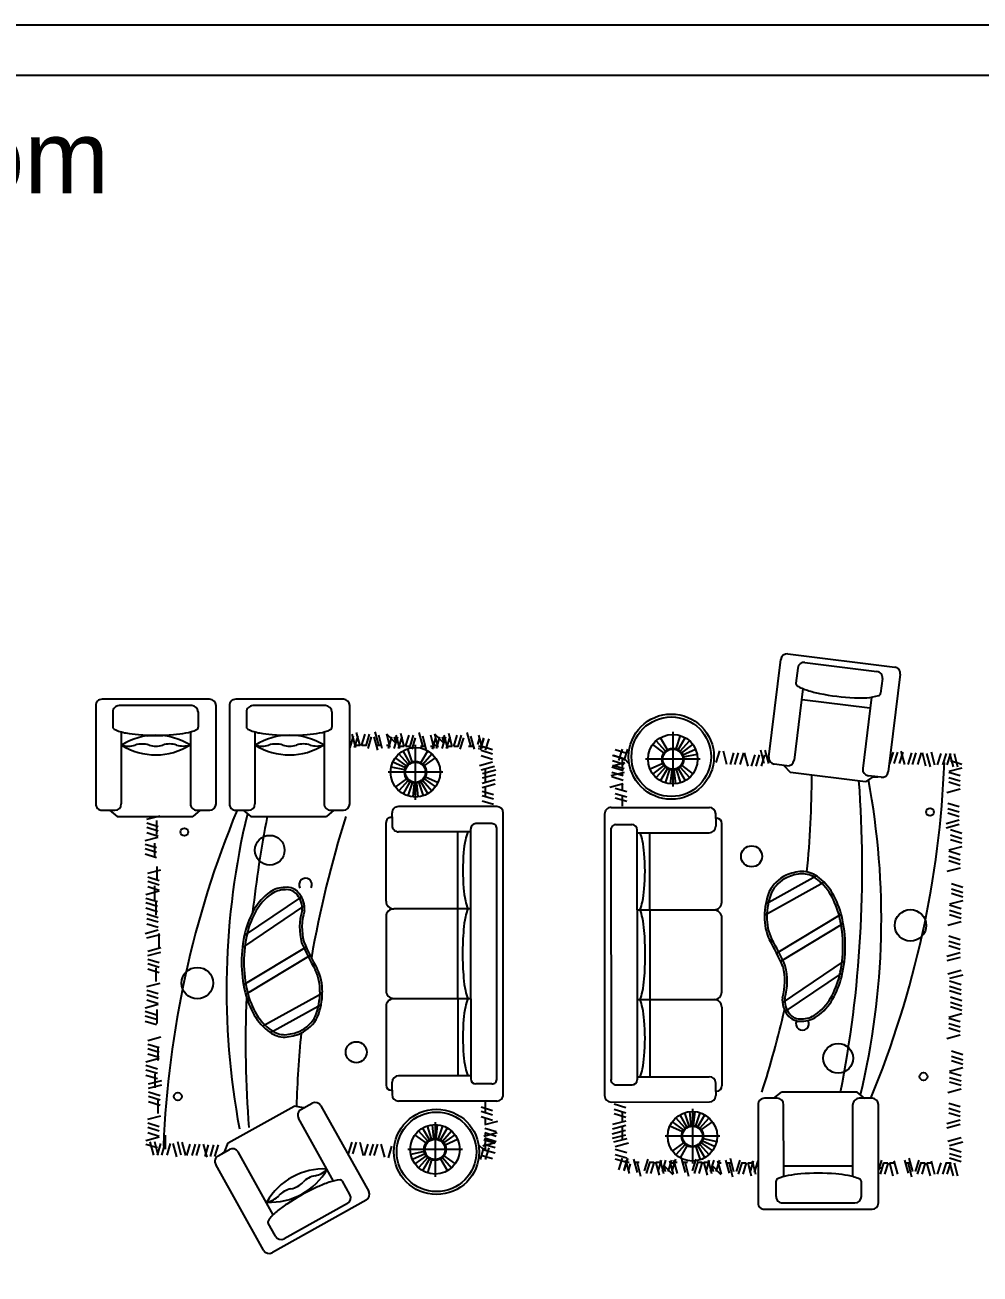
# Model space of a CAD drawing. Header units: inches. Extents: x 8.3 to 50.8, y 10.9 to 35.7.
# Drawn here: x 17.85 to 24.2, y 27.35 to 35.66 of the extents above; entities that cross this region are included whole.
import ezdxf

# ---------------------------------------------------------------- set-up
doc = ezdxf.new("R2010")
doc.units = ezdxf.units.IN
doc.header["$MEASUREMENT"] = 0
doc.layers.add('02', color=2, linetype='Continuous')
doc.layers.add('kadrbm', color=4, linetype='Continuous')
doc.styles.add('bmmm', font='swissel.ttf')

# ---------------------------------------------------------------- blocks, each defined once
blk = doc.blocks.new('kadrbm')
at = {"layer": 'kadrbm', "color": 4}
blk.add_lwpolyline([(0, 0), (0, 24.7972), (21, 24.7972), (21, 0), (0, 0)], close=True, dxfattribs=at)
blk.add_lwpolyline([(20.6631, 0.3257), (20.6631, 24.4603), (0.3369, 24.4603), (0.3369, 0.3257), (20.6631, 0.3257)], dxfattribs=at)
at = {"layer": 'kadrbm', "color": 211, "true_color": 0xf674fb, "style": 'bmmm'}
blk.add_text('www.cad-libraries.blogspot.com', height=0.485134, dxfattribs=at).set_placement((0.5726, 23.6772))

msp = doc.modelspace()

# ---------------------------------------------------------------- linework, layer by layer
at = {"layer": '02'}
for p, q in [((22.9254, 31.4773), (23.6352, 31.3895)), ((22.7978, 30.7922), (22.878, 31.4403)), ((23.0383, 31.4205), (23.517, 31.3612)), ((22.9909, 31.3835), (22.9784, 31.2826)), ((23.554, 31.3138), (23.5418, 31.2154)), ((23.6722, 31.342), (23.5919, 30.6939)), ((23.0254, 31.2462), (22.9666, 30.7713)), ((19.0807, 31.1763), (18.3655, 31.176)), ((19.9696, 31.1763), (19.2544, 31.176)), ((23.0206, 31.174), (23.4701, 31.1184)), ((23.4819, 31.1898), (23.4231, 30.7148)), ((18.323, 31.1334), (18.3233, 30.4803)), ((18.4369, 31.091), (18.4369, 30.9918)), ((18.9617, 31.1337), (18.4794, 31.1335)), ((19.0042, 31.0912), (19.0043, 30.9895)), ((19.1235, 30.4807), (19.1232, 31.1338)), ((19.2119, 31.1334), (19.2121, 30.4803)), ((19.3257, 31.091), (19.3257, 30.9918)), ((19.8505, 31.1337), (19.3682, 31.1335)), ((19.8931, 31.0912), (19.8931, 30.9895)), ((20.0124, 30.4807), (20.0121, 31.1338)), ((18.4932, 30.959), (18.4934, 30.4804)), ((18.6664, 30.9327), (18.7705, 30.934)), ((18.9532, 30.9591), (18.9534, 30.4806)), ((19.382, 30.959), (19.3822, 30.4804)), ((19.8421, 30.9591), (19.8423, 30.4806)), ((20.0145, 30.8545), (20.038, 30.9309)), ((20.0521, 30.8545), (20.0286, 30.9427)), ((20.0439, 30.8545), (20.0675, 30.9309)), ((20.0815, 30.8662), (20.058, 30.9544)), ((20.0909, 30.8662), (20.1144, 30.9427)), ((20.1203, 30.8662), (20.1438, 30.9427)), ((20.1341, 30.8486), (20.1576, 30.925)), ((20.1988, 30.8368), (20.1753, 30.925)), ((20.2051, 30.8721), (20.1815, 30.9603)), ((20.2282, 30.8486), (20.2047, 30.9368)), ((20.2568, 30.9467), (20.3187, 30.8849)), ((20.2816, 30.8545), (20.2581, 30.9427)), ((20.2687, 30.8486), (20.2922, 30.925)), ((20.3073, 30.8492), (20.3308, 30.9256)), ((20.3197, 30.8881), (20.3099, 30.925)), ((20.3449, 30.8492), (20.3214, 30.9374)), ((20.3367, 30.8492), (20.3603, 30.9256)), ((20.3743, 30.8609), (20.3508, 30.9491)), ((20.3837, 30.8609), (20.4072, 30.9374)), ((20.4131, 30.8609), (20.4366, 30.9374)), ((20.4269, 30.8433), (20.4504, 30.9197)), ((20.4979, 30.8668), (20.4743, 30.955)), ((20.521, 30.8433), (20.4975, 30.9315)), ((20.5744, 30.8492), (20.5509, 30.9374)), ((20.5615, 30.8433), (20.585, 30.9197)), ((20.5762, 30.9467), (20.6381, 30.8849)), ((20.6011, 30.8545), (20.5775, 30.9427)), ((20.5881, 30.8486), (20.6116, 30.925)), ((20.6267, 30.8492), (20.6503, 30.9256)), ((20.6391, 30.8881), (20.6293, 30.925)), ((20.6644, 30.8492), (20.6408, 30.9374)), ((20.6562, 30.8492), (20.6797, 30.9256)), ((20.6938, 30.8609), (20.6702, 30.9491)), ((20.7031, 30.8609), (20.7266, 30.9374)), ((20.7325, 30.8609), (20.7561, 30.9374)), ((20.7463, 30.8433), (20.7699, 30.9197)), ((20.8173, 30.8668), (20.7938, 30.955)), ((20.8405, 30.8433), (20.8169, 30.9315)), ((20.8628, 30.8748), (20.8746, 30.9133)), ((20.8939, 30.8492), (20.8703, 30.9374)), ((20.8805, 30.8368), (20.904, 30.9133)), ((20.8809, 30.8433), (20.9045, 30.9197)), ((20.9158, 30.8368), (20.9393, 30.9133)), ((22.1114, 30.8316), (22.0499, 30.8999)), ((22.1237, 30.8406), (22.0777, 30.9202)), ((22.1601, 30.9593), (22.1601, 30.5958)), ((22.1826, 30.8468), (22.211, 30.9342)), ((22.1965, 30.8406), (22.2424, 30.9202)), ((22.2088, 30.8316), (22.2703, 30.8999)), ((20.0479, 30.8704), (20.0804, 30.8704)), ((20.0922, 30.8704), (20.1216, 30.8704)), ((20.1899, 30.8704), (20.2224, 30.8704)), ((20.2568, 30.8704), (20.2754, 30.8704)), ((20.4, 30.7446), (20.3384, 30.8129)), ((20.3407, 30.8651), (20.3732, 30.8651)), ((20.4123, 30.7535), (20.3663, 30.8332)), ((20.385, 30.8651), (20.4144, 30.8651)), ((20.4262, 30.7597), (20.3978, 30.8472)), ((20.4487, 30.5076), (20.4487, 30.8722)), ((20.4827, 30.8651), (20.5152, 30.8651)), ((20.485, 30.7535), (20.531, 30.8332)), ((20.4973, 30.7446), (20.5589, 30.8129)), ((20.5496, 30.8651), (20.5682, 30.8651)), ((20.5763, 30.8704), (20.5948, 30.8704)), ((20.6601, 30.8651), (20.6927, 30.8651)), ((20.7044, 30.8651), (20.7338, 30.8651)), ((20.8021, 30.8651), (20.8346, 30.8651)), ((20.8691, 30.8651), (20.8876, 30.8651)), ((20.8858, 30.8658), (20.9622, 30.8423)), ((20.8858, 30.8364), (20.9622, 30.8129)), ((21.8534, 30.8156), (21.777, 30.8392)), ((21.8235, 30.8446), (21.7999, 30.7682)), ((21.8588, 30.8446), (21.8352, 30.7682)), ((21.8463, 30.8178), (21.8706, 30.8421)), ((22.1012, 30.8203), (22.0268, 30.8744)), ((22.219, 30.8203), (22.2933, 30.8744)), ((22.2266, 30.8071), (22.3106, 30.8445)), ((22.2313, 30.7927), (22.3212, 30.8118)), ((22.4706, 30.8329), (22.447, 30.7564)), ((22.5195, 30.7423), (22.496, 30.8305)), ((22.5431, 30.7423), (22.5666, 30.8188)), ((22.5725, 30.7423), (22.596, 30.8188)), ((22.6078, 30.7423), (22.6313, 30.8188)), ((22.6607, 30.7306), (22.6372, 30.8188)), ((22.7682, 30.7482), (22.7446, 30.8364)), ((22.7976, 30.7482), (22.774, 30.8364)), ((23.6029, 30.7482), (23.6264, 30.8246)), ((23.6323, 30.7482), (23.6558, 30.8246)), ((23.6676, 30.7482), (23.6911, 30.8246)), ((23.7016, 30.7423), (23.6781, 30.8305)), ((23.7251, 30.7423), (23.7486, 30.8188)), ((23.7545, 30.7423), (23.7781, 30.8188)), ((23.7898, 30.7423), (23.8134, 30.8188)), ((23.8428, 30.7306), (23.8192, 30.8188)), ((23.8474, 30.8152), (23.8709, 30.727)), ((23.8768, 30.827), (23.9004, 30.7388)), ((23.9415, 30.8152), (23.918, 30.7388)), ((23.9768, 30.8152), (23.9533, 30.7388)), ((24.0062, 30.8152), (23.9827, 30.7388)), ((24.0002, 30.8152), (24.0238, 30.727)), ((24.0296, 30.8152), (24.0532, 30.727)), ((20.3822, 30.7201), (20.2982, 30.7575)), ((20.3898, 30.7333), (20.3154, 30.7873)), ((20.5075, 30.7333), (20.5819, 30.7873)), ((20.8741, 30.7364), (20.9622, 30.7599)), ((20.8858, 30.8011), (20.9622, 30.7776)), ((20.8858, 30.707), (20.974, 30.7305)), ((21.8358, 30.7775), (21.7594, 30.801)), ((21.8358, 30.7422), (21.7594, 30.7657)), ((21.8358, 30.7128), (21.7594, 30.7363)), ((21.8417, 30.7775), (21.7653, 30.801)), ((21.8417, 30.754), (21.7669, 30.734)), ((21.8259, 30.7023), (21.8259, 30.7824)), ((21.8704, 30.7474), (21.8386, 30.7792)), ((22.3418, 30.7775), (21.9784, 30.7775)), ((22.0936, 30.7479), (22.0096, 30.7106)), ((22.1012, 30.7348), (22.0268, 30.6807)), ((22.0939, 30.7891), (22.0892, 30.7938)), ((22.219, 30.7348), (22.2933, 30.6807)), ((22.6842, 30.7306), (22.7078, 30.807)), ((22.7137, 30.7306), (22.7372, 30.807)), ((22.749, 30.7306), (22.7725, 30.807)), ((22.9191, 30.7343), (22.8347, 30.7448)), ((22.897, 30.7371), (22.9418, 30.6897)), ((24.0823, 30.7422), (24.0059, 30.7657)), ((20.6304, 30.6905), (20.2669, 30.6905)), ((20.3775, 30.7057), (20.2875, 30.7248)), ((20.3898, 30.6477), (20.3154, 30.5937)), ((20.5075, 30.6477), (20.5819, 30.5937)), ((20.5151, 30.6609), (20.5991, 30.6235)), ((20.8944, 30.6826), (20.9825, 30.7061)), ((20.8944, 30.6532), (20.9825, 30.6767)), ((20.9134, 30.7144), (20.9134, 30.6245)), ((21.8358, 30.6893), (21.7476, 30.6657)), ((21.8299, 30.701), (21.7535, 30.7245)), ((21.8299, 30.6657), (21.7535, 30.6893)), ((21.8299, 30.6363), (21.7535, 30.6598)), ((21.8259, 30.667), (21.8259, 30.6866)), ((22.1114, 30.7235), (22.0499, 30.6551)), ((22.1237, 30.7145), (22.0777, 30.6349)), ((22.1376, 30.7083), (22.1092, 30.6209)), ((22.1525, 30.7052), (22.1429, 30.6137)), ((22.1677, 30.7052), (22.1773, 30.6137)), ((22.1764, 30.7066), (22.1717, 30.7113)), ((22.1826, 30.7083), (22.211, 30.6209)), ((22.1965, 30.7145), (22.2424, 30.6349)), ((22.2088, 30.7235), (22.2703, 30.6551)), ((23.4407, 30.6279), (22.9418, 30.6897)), ((23.4967, 30.6635), (23.4407, 30.6279)), ((23.5445, 30.6569), (23.4601, 30.6674)), ((23.4904, 30.6595), (23.5233, 30.6595)), ((24.0823, 30.7187), (23.9941, 30.6951)), ((24.0706, 30.6657), (23.9941, 30.6893)), ((24.0706, 30.6304), (23.9941, 30.654)), ((20.4, 30.6364), (20.3384, 30.5681)), ((20.4123, 30.6275), (20.3663, 30.5479)), ((20.4262, 30.6213), (20.3978, 30.5339)), ((20.441, 30.6181), (20.4314, 30.5267)), ((20.4563, 30.6181), (20.4659, 30.5267)), ((20.4711, 30.6213), (20.4995, 30.5339)), ((20.485, 30.6275), (20.531, 30.5479)), ((20.4973, 30.6364), (20.5589, 30.5681)), ((20.8917, 30.6188), (20.9799, 30.6423)), ((20.8917, 30.5893), (20.9799, 30.6129)), ((20.8917, 30.5658), (20.9681, 30.5423)), ((20.9134, 30.5951), (20.9134, 30.5297)), ((21.8299, 30.6128), (21.7417, 30.5892)), ((21.8534, 30.5598), (21.777, 30.5834)), ((21.8259, 30.5683), (21.8259, 30.6117)), ((24.0706, 30.5775), (23.9824, 30.5539)), ((24.0706, 30.601), (23.9941, 30.6245)), ((20.8917, 30.5364), (20.9681, 30.5129)), ((20.8917, 30.5011), (20.9681, 30.4776)), ((21.8534, 30.5245), (21.777, 30.5481)), ((21.8534, 30.4951), (21.777, 30.5186)), ((21.8259, 30.4642), (21.8259, 30.533)), ((24.0647, 30.4598), (23.9883, 30.4834)), ((18.3658, 30.4378), (18.4509, 30.4379)), ((18.4141, 30.4385), (18.4652, 30.3963)), ((18.4652, 30.3963), (18.968, 30.3965)), ((18.6628, 30.3776), (18.751, 30.4011)), ((19.0183, 30.4381), (18.968, 30.3965)), ((18.9959, 30.4381), (19.081, 30.4381)), ((19.2547, 30.4378), (19.3397, 30.4379)), ((19.3029, 30.4385), (19.3541, 30.3963)), ((19.3541, 30.3963), (19.8568, 30.3965)), ((19.9071, 30.4381), (19.8568, 30.3965)), ((19.8848, 30.4381), (19.9699, 30.4381)), ((20.2937, 30.3893), (20.2937, 30.42)), ((20.99, 30.4628), (20.3362, 30.4625)), ((21.0328, 28.5459), (21.0326, 30.4203)), ((21.7065, 30.4149), (21.7067, 28.5405)), ((21.7492, 30.4566), (22.403, 30.4564)), ((22.4455, 30.3831), (22.4455, 30.4138)), ((24.0647, 30.4245), (23.9883, 30.4481)), ((24.0647, 30.3951), (23.9883, 30.4186)), ((18.6628, 30.354), (18.7392, 30.3305)), ((18.6628, 30.3246), (18.7392, 30.3011)), ((18.7277, 30.369, 0.6857), (18.7277, 30.2764, 0.6857)), ((20.2534, 29.8331), (20.2532, 30.3563)), ((20.2937, 30.3903), (20.2872, 30.3903)), ((20.294, 30.3935), (20.294, 30.3371)), ((20.8168, 29.1846), (20.8166, 30.3149)), ((20.956, 30.349), (20.8506, 30.3489)), ((20.9907, 28.6519), (20.9901, 30.3149)), ((21.7832, 30.3428), (21.8887, 30.3428)), ((22.4453, 30.3873), (22.4453, 30.331)), ((22.4455, 30.3842), (22.452, 30.3842)), ((22.4858, 29.827), (22.486, 30.3502)), ((24.0647, 30.3716), (23.9765, 30.348)), ((24.0647, 30.3422), (23.9765, 30.3186)), ((18.651, 30.2364), (18.7392, 30.2599)), ((18.6628, 30.2893), (18.7392, 30.2658)), ((20.8166, 30.2948), (20.3365, 30.2946)), ((20.7318, 29.1846), (20.7316, 30.2948)), ((21.7485, 30.3089), (21.7492, 28.6458)), ((21.9224, 29.776), (21.9227, 30.3087)), ((21.9226, 30.2887), (22.4027, 30.2885)), ((22.0075, 29.776), (22.0077, 30.2886)), ((24.0823, 30.2833), (24.0059, 30.3069)), ((24.0823, 30.248), (24.0059, 30.2716)), ((24.0823, 30.2186), (24.0059, 30.2422)), ((18.651, 30.2128), (18.7275, 30.1893)), ((18.651, 30.1834), (18.7275, 30.1599)), ((18.651, 30.1481), (18.7275, 30.1246)), ((18.7136, 30.2185, 1.3714), (18.7136, 30.1259, 1.3714)), ((24.0823, 30.1951), (23.9941, 30.1716)), ((24.0706, 30.1422), (23.9941, 30.1657)), ((18.7287, 30.0645, 1.3714), (18.7287, 29.972, 1.3714)), ((24.0706, 30.1069), (23.9941, 30.1304)), ((24.0706, 30.0774), (23.9941, 30.101)), ((18.6687, 30.0187), (18.7569, 30.0422)), ((18.6687, 29.9952), (18.7451, 29.9717)), ((22.7779, 29.8165), (23.1136, 30.0022)), ((24.0706, 30.0539), (23.9824, 30.0304)), ((18.6569, 29.8775), (18.7451, 29.9011)), ((18.6687, 29.9658), (18.7451, 29.9422)), ((18.6687, 29.9305), (18.7451, 29.9069)), ((18.7136, 29.9349, 1.3714), (18.7136, 29.8424, 1.3714)), ((22.7697, 29.7412), (23.1643, 29.9595)), ((24.0882, 29.9245), (24.0118, 29.948)), ((24.0882, 29.8892), (24.0118, 29.9127)), ((18.6569, 29.854), (18.7334, 29.8305)), ((18.6569, 29.8246), (18.7334, 29.8011)), ((18.723, 29.8335, 1.3714), (18.723, 29.741, 1.3714)), ((19.6915, 29.8617), (19.3109, 29.6045)), ((24.0882, 29.8362), (24, 29.8127)), ((24.0882, 29.8598), (24.0118, 29.8833)), ((18.6569, 29.7893), (18.7334, 29.7658)), ((18.6628, 29.7481), (18.7392, 29.7246)), ((19.7104, 29.8038), (19.2981, 29.5251)), ((20.4371, 29.7822), (20.3045, 29.7821)), ((20.8168, 29.7823), (20.4371, 29.7822)), ((21.9224, 29.7762), (21.9227, 28.6459)), ((21.9224, 29.7762), (22.3022, 29.776)), ((22.0075, 29.7761), (22.0077, 28.666)), ((22.3022, 29.776), (22.4348, 29.776)), ((22.8504, 29.4887), (23.2797, 29.7469)), ((24.0765, 29.7833), (24, 29.8068)), ((24.0765, 29.748), (24, 29.7715)), ((24.0765, 29.7186), (24, 29.7421)), ((18.6628, 29.7187), (18.7392, 29.6952)), ((18.6628, 29.6834), (18.7392, 29.6599)), ((20.2534, 29.7311), (20.2534, 29.2358)), ((22.4858, 29.2297), (22.4858, 29.725)), ((22.8775, 29.4343), (23.2936, 29.6845)), ((24.0765, 29.6951), (23.9883, 29.6715)), ((18.651, 29.6187), (18.7392, 29.6422)), ((18.6628, 29.5893), (18.751, 29.6128)), ((18.7425, 29.6174, 1.3714), (18.7425, 29.5249, 1.3714)), ((24.0706, 29.5774), (23.9941, 29.6009)), ((24.0706, 29.5421), (23.9941, 29.5656)), ((18.6687, 29.501), (18.7569, 29.5246)), ((18.6687, 29.4716), (18.7569, 29.4951)), ((19.722, 29.5265), (19.3059, 29.2763)), ((24.0706, 29.4892), (23.9824, 29.4656)), ((24.0706, 29.5127), (23.9941, 29.5362)), ((18.6687, 29.4481), (18.7451, 29.4246)), ((18.6687, 29.4187), (18.7451, 29.3951)), ((19.7491, 29.472), (19.3198, 29.2139)), ((22.8891, 29.157), (23.3013, 29.4356)), ((24.0706, 29.4597), (23.9824, 29.4362)), ((18.6687, 29.3834), (18.7451, 29.3598)), ((18.723, 29.3908, 1.3714), (18.723, 29.2983, 1.3714)), ((22.908, 29.099), (23.2886, 29.3563)), ((24.0765, 29.3715), (23.9883, 29.348)), ((24.0882, 29.3421), (24, 29.3186)), ((18.6628, 29.2657), (18.751, 29.2893)), ((18.6628, 29.2422), (18.7392, 29.2187)), ((24.0765, 29.2774), (24, 29.3009)), ((24.0765, 29.2421), (24, 29.2656)), ((24.0765, 29.2127), (24, 29.2362)), ((18.6628, 29.2128), (18.7392, 29.1892)), ((18.6628, 29.1775), (18.7392, 29.1539)), ((19.8298, 29.2195), (19.4352, 29.0012)), ((20.4371, 29.1848), (20.3045, 29.1848)), ((20.8168, 29.1846), (20.4371, 29.1848)), ((20.7318, 29.1848), (20.7316, 28.6722)), ((20.8168, 29.1848), (20.8166, 28.652)), ((21.9224, 29.1785), (22.3022, 29.1786)), ((22.3022, 29.1786), (22.4348, 29.1787)), ((24.0823, 29.1715), (24.0059, 29.195)), ((24.0823, 29.1362), (24.0059, 29.1597)), ((18.651, 29.1245), (18.7392, 29.1481)), ((18.651, 29.101), (18.7275, 29.0775)), ((18.651, 29.0716), (18.7275, 29.0481)), ((18.7295, 29.1124, 1.3714), (18.7295, 29.0199, 1.3714)), ((19.8216, 29.1443), (19.4859, 28.9586)), ((20.2534, 29.1338), (20.2532, 28.6106)), ((22.4858, 29.1277), (22.486, 28.6045)), ((24.0823, 29.0832), (23.9941, 29.0597)), ((24.0823, 29.1068), (24.0059, 29.1303)), ((18.651, 29.0363), (18.7275, 29.0128)), ((24.0706, 29.0303), (23.9941, 29.0538)), ((24.0706, 28.995), (23.9941, 29.0185)), ((24.0706, 28.9656), (23.9941, 28.9891)), ((18.6687, 28.9069), (18.7569, 28.9304)), ((24.0706, 28.9421), (23.9824, 28.9185)), ((18.6687, 28.8833), (18.7451, 28.8598)), ((18.6687, 28.8539), (18.7451, 28.8304)), ((18.6687, 28.8186), (18.7451, 28.7951)), ((18.736, 28.8664, 1.3714), (18.736, 28.7739, 1.3714)), ((24.0882, 28.8126), (24.0118, 28.8362)), ((18.6569, 28.7657), (18.7451, 28.7892)), ((18.6569, 28.7422), (18.7334, 28.7186)), ((24.0882, 28.7773), (24.0118, 28.8009)), ((24.0882, 28.7479), (24.0118, 28.7715)), ((18.6569, 28.7127), (18.7334, 28.6892)), ((18.6569, 28.6774), (18.7334, 28.6539)), ((18.7166, 28.6851, 1.3714), (18.7166, 28.5926, 1.3714)), ((20.8166, 28.6721), (20.3365, 28.6723)), ((21.9226, 28.666), (22.4027, 28.6662)), ((24.0882, 28.7244), (24, 28.7009)), ((24.0765, 28.6715), (24, 28.695)), ((24.0765, 28.6362), (24, 28.6597)), ((18.6746, 28.6186), (18.7628, 28.6421)), ((18.6746, 28.5892), (18.7628, 28.6127)), ((20.2937, 28.5766), (20.2872, 28.5766)), ((20.2937, 28.5776), (20.2937, 28.5469)), ((20.294, 28.5734), (20.294, 28.6298)), ((20.956, 28.618), (20.8506, 28.618)), ((21.7832, 28.6118), (21.8887, 28.6119)), ((22.4453, 28.5673), (22.4453, 28.6237)), ((22.4455, 28.5715), (22.4455, 28.5408)), ((22.4455, 28.5705), (22.452, 28.5705)), ((24.0765, 28.5832), (23.9883, 28.5597)), ((24.0765, 28.6067), (24, 28.6303)), ((18.6746, 28.5657), (18.751, 28.5421)), ((18.6746, 28.5363), (18.751, 28.5127)), ((18.6746, 28.501), (18.751, 28.4774)), ((18.7355, 28.5142, 1.3714), (18.7355, 28.4216, 1.3714)), ((19.688, 28.4482), (19.7622, 28.4897)), ((20.99, 28.5041), (20.3362, 28.5044)), ((20.9134, 28.4965), (20.9134, 28.4278)), ((21.7492, 28.498), (22.403, 28.4983)), ((22.8545, 28.5227), (22.7694, 28.5227)), ((22.8321, 28.5227), (22.8824, 28.5642)), ((23.3852, 28.5644), (22.8824, 28.5642)), ((23.4363, 28.5222), (23.3852, 28.5644)), ((23.4846, 28.5229), (23.3995, 28.5229)), ((24.0706, 28.4656), (23.9941, 28.4891)), ((18.6687, 28.3833), (18.7569, 28.4068)), ((19.2043, 28.2258), (19.6433, 28.4708)), ((19.7075, 28.4591), (19.6433, 28.4708)), ((19.8201, 28.4733), (20.1384, 27.903)), ((20.8858, 28.4657), (20.9622, 28.4421)), ((20.8858, 28.4362), (20.9622, 28.4127)), ((21.8476, 28.4597), (21.7711, 28.4832)), ((21.8476, 28.4244), (21.7711, 28.4479)), ((21.8476, 28.395), (21.7711, 28.4185)), ((21.8259, 28.3656), (21.8259, 28.431)), ((22.2542, 28.3333), (22.2083, 28.4129)), ((22.2681, 28.3395), (22.2397, 28.4269)), ((22.283, 28.3426), (22.2734, 28.4341)), ((22.2906, 28.4532), (22.2906, 28.0885)), ((22.2982, 28.3426), (22.3078, 28.4341)), ((22.3131, 28.3395), (22.3415, 28.4269)), ((22.327, 28.3333), (22.373, 28.4129)), ((22.7269, 28.4801), (22.7272, 27.827)), ((22.8972, 28.0017), (22.897, 28.4802)), ((23.3572, 28.0018), (23.357, 28.4804)), ((23.5274, 27.8273), (23.5271, 28.4804)), ((24.0706, 28.4303), (23.9941, 28.4538)), ((24.0706, 28.4008), (23.9941, 28.4244)), ((18.6687, 28.3598), (18.7451, 28.3362)), ((18.6687, 28.3304), (18.7451, 28.3068)), ((19.9048, 27.9725), (19.6716, 28.3904)), ((20.5428, 28.2463), (20.4968, 28.3259)), ((20.5567, 28.2525), (20.5283, 28.3399)), ((20.5716, 28.2556), (20.5619, 28.347)), ((20.5792, 28.365), (20.5792, 28.0015)), ((20.5868, 28.2556), (20.5964, 28.347)), ((20.6017, 28.2525), (20.6301, 28.3399)), ((20.6156, 28.2463), (20.6615, 28.3259)), ((20.8858, 28.4009), (20.9622, 28.3774)), ((20.9093, 28.348), (20.9975, 28.3715)), ((20.9093, 28.3245), (20.9858, 28.3009)), ((20.9134, 28.3925), (20.9134, 28.3491)), ((21.8476, 28.3714), (21.7594, 28.3479)), ((21.8476, 28.342), (21.7594, 28.3185)), ((21.8259, 28.2464), (21.8259, 28.3362)), ((22.2241, 28.2999), (22.1401, 28.3372)), ((22.2317, 28.313), (22.1574, 28.3671)), ((22.2419, 28.3243), (22.1804, 28.3927)), ((22.3393, 28.3243), (22.4008, 28.3927)), ((22.3495, 28.313), (22.4239, 28.3671)), ((24.0706, 28.3773), (23.9824, 28.3538)), ((24.0706, 28.3479), (23.9824, 28.3244)), ((18.6569, 28.2421), (18.7451, 28.2656)), ((18.6687, 28.2951), (18.7451, 28.2715)), ((18.7856, 28.2768, 1.3714), (18.7856, 28.1842, 1.3714)), ((20.5203, 28.226), (20.4459, 28.28)), ((20.5305, 28.2373), (20.469, 28.3056)), ((20.5629, 28.2542), (20.5676, 28.2495)), ((20.6279, 28.2373), (20.6894, 28.3056)), ((20.638, 28.226), (20.7124, 28.28)), ((20.6456, 28.2128), (20.7296, 28.2502)), ((20.9034, 28.2715), (20.9916, 28.2951)), ((20.9034, 28.248), (20.9799, 28.2245)), ((20.9093, 28.2951), (20.9858, 28.2715)), ((20.9093, 28.2598), (20.9858, 28.2362)), ((20.9134, 28.2938), (20.9134, 28.2742)), ((20.9134, 28.2585), (20.9134, 28.1784)), ((21.8449, 28.3076), (21.7567, 28.2841)), ((21.8449, 28.2782), (21.7567, 28.2546)), ((21.8534, 28.2538), (21.7653, 28.2302)), ((22.4723, 28.2703), (22.1089, 28.2703)), ((22.3571, 28.2407), (22.4411, 28.2033)), ((22.3618, 28.2551), (22.4517, 28.236)), ((24.0765, 28.2597), (23.9883, 28.2361)), ((18.6569, 28.2186), (18.7334, 28.1951)), ((18.7096, 28.1456), (18.6861, 28.2338)), ((18.739, 28.1456), (18.7155, 28.2338)), ((18.733, 28.1456), (18.7565, 28.222)), ((18.7624, 28.1456), (18.786, 28.222)), ((18.7977, 28.1456), (18.8213, 28.222)), ((18.8624, 28.1338), (18.8389, 28.222)), ((18.8919, 28.1456), (18.8683, 28.2338)), ((18.8965, 28.2302), (18.92, 28.142)), ((18.9494, 28.2185), (18.9259, 28.142)), ((18.9847, 28.2185), (18.9612, 28.142)), ((19.0141, 28.2185), (18.9906, 28.142)), ((19.0377, 28.2185), (19.0612, 28.1303)), ((19.0717, 28.2126), (19.0481, 28.1361)), ((19.1069, 28.2126), (19.0834, 28.1361)), ((19.1364, 28.2126), (19.1128, 28.1361)), ((19.1378, 28.1411), (19.212, 28.1825)), ((19.1829, 28.1709), (19.1564, 28.1515)), ((19.1802, 28.164), (19.2043, 28.2258)), ((19.5032, 27.7482), (19.2699, 28.1661)), ((20.0256, 28.2302), (20.0021, 28.1538)), ((20.055, 28.2302), (20.0315, 28.1538)), ((20.0785, 28.2302), (20.1021, 28.142)), ((20.1315, 28.2185), (20.108, 28.142)), ((20.1668, 28.2185), (20.1432, 28.142)), ((20.1962, 28.2185), (20.1727, 28.142)), ((20.2197, 28.2185), (20.2433, 28.1303)), ((20.2687, 28.1279), (20.2922, 28.2044)), ((20.7609, 28.1832), (20.3974, 28.1832)), ((20.508, 28.1681), (20.4181, 28.149)), ((20.5127, 28.1536), (20.4287, 28.1162)), ((20.6454, 28.1717), (20.6501, 28.167)), ((20.8689, 28.2133), (20.9006, 28.1816)), ((20.8805, 28.1162), (20.904, 28.1926)), ((20.8976, 28.2068), (20.9724, 28.2268)), ((20.8976, 28.1833), (20.9799, 28.1598)), ((20.9034, 28.2186), (20.9799, 28.1951)), ((20.9158, 28.1162), (20.9393, 28.1926)), ((21.8652, 28.2244), (21.777, 28.2008)), ((21.8534, 28.1597), (21.777, 28.1832)), ((22.2317, 28.2275), (22.1574, 28.1734)), ((22.2419, 28.2162), (22.1804, 28.1479)), ((22.2542, 28.2072), (22.2083, 28.1276)), ((22.3131, 28.201), (22.3415, 28.1136)), ((22.327, 28.2072), (22.373, 28.1276)), ((22.3393, 28.2162), (22.4008, 28.1479)), ((22.3495, 28.2275), (22.4239, 28.1734)), ((24.0882, 28.2302), (24, 28.2067)), ((24.0765, 28.1655), (24, 28.1891)), ((24.0765, 28.1302), (24, 28.1538)), ((19.4397, 27.513), (19.1214, 28.0832)), ((20.5203, 28.1405), (20.4459, 28.0864)), ((20.5305, 28.1292), (20.469, 28.0608)), ((20.5428, 28.1202), (20.4968, 28.0406)), ((20.5567, 28.114), (20.5283, 28.0266)), ((20.6156, 28.1202), (20.6615, 28.0406)), ((20.6279, 28.1292), (20.6894, 28.0608)), ((20.638, 28.1405), (20.7124, 28.0864)), ((20.8929, 28.143), (20.8687, 28.1187)), ((20.8858, 28.1452), (20.9622, 28.1216)), ((21.8534, 28.1244), (21.777, 28.1479)), ((21.8534, 28.0949), (21.777, 28.1185)), ((21.8235, 28.1239), (21.7999, 28.0475)), ((21.8583, 28.1175), (21.8348, 28.0411)), ((21.8588, 28.1239), (21.8352, 28.0475)), ((21.8454, 28.1116), (21.8689, 28.0234)), ((21.8702, 28.0957), (21.8516, 28.0957)), ((21.8765, 28.0859), (21.8646, 28.0475)), ((21.8988, 28.1175), (21.9223, 28.0293)), ((21.9372, 28.0957), (21.9046, 28.0957)), ((21.922, 28.094), (21.9455, 28.0058)), ((21.9929, 28.1175), (21.9694, 28.0411)), ((22.0067, 28.0999), (21.9832, 28.0234)), ((22.0349, 28.0957), (22.0055, 28.0957)), ((22.0361, 28.0999), (22.0126, 28.0234)), ((22.0455, 28.0999), (22.069, 28.0117)), ((22.0791, 28.0957), (22.0466, 28.0957)), ((22.0831, 28.1116), (22.0596, 28.0352)), ((22.0749, 28.1116), (22.0984, 28.0234)), ((22.1125, 28.1116), (22.089, 28.0352)), ((22.1001, 28.0726), (22.11, 28.0357)), ((22.163, 28.014), (22.1012, 28.0759)), ((22.1511, 28.1122), (22.1276, 28.0357)), ((22.1382, 28.1063), (22.1617, 28.0181)), ((22.163, 28.0904), (22.1444, 28.0904)), ((22.1778, 28.1175), (22.1542, 28.0411)), ((22.1648, 28.1116), (22.1883, 28.0234)), ((22.1896, 28.0957), (22.171, 28.0957)), ((22.2182, 28.1175), (22.2418, 28.0293)), ((22.2566, 28.0957), (22.224, 28.0957)), ((22.2414, 28.094), (22.2649, 28.0058)), ((22.3124, 28.1175), (22.2888, 28.0411)), ((22.3262, 28.0999), (22.3026, 28.0234)), ((22.3543, 28.0957), (22.3249, 28.0957)), ((22.3556, 28.0999), (22.332, 28.0234)), ((22.3649, 28.0999), (22.3884, 28.0117)), ((22.3986, 28.0957), (22.366, 28.0957)), ((22.4025, 28.1116), (22.379, 28.0352)), ((22.3943, 28.1116), (22.4179, 28.0234)), ((22.4319, 28.1116), (22.4084, 28.0352)), ((22.4195, 28.0726), (22.4294, 28.0357)), ((22.4825, 28.014), (22.4206, 28.0759)), ((22.4706, 28.1122), (22.447, 28.0357)), ((22.4576, 28.1063), (22.4812, 28.0181)), ((22.4824, 28.0904), (22.4639, 28.0904)), ((22.511, 28.1122), (22.5346, 28.024)), ((22.5494, 28.0904), (22.5169, 28.0904)), ((22.5342, 28.0887), (22.5577, 28.0005)), ((22.5404, 28.1239), (22.564, 28.0357)), ((22.6052, 28.1122), (22.5816, 28.0357)), ((22.619, 28.0945), (22.5954, 28.0181)), ((22.6471, 28.0904), (22.6177, 28.0904)), ((22.6484, 28.0945), (22.6249, 28.0181)), ((22.6577, 28.0945), (22.6813, 28.0063)), ((22.6914, 28.0904), (22.6588, 28.0904)), ((22.6953, 28.1063), (22.6718, 28.0299)), ((22.6871, 28.1063), (22.7107, 28.0181)), ((22.7247, 28.1063), (22.7012, 28.0299)), ((22.9012, 28.0739), (23.3542, 28.0741)), ((23.5476, 28.1122), (23.5273, 28.0463)), ((23.5614, 28.0945), (23.5379, 28.0181)), ((23.5895, 28.0904), (23.5601, 28.0904)), ((23.5908, 28.0945), (23.5673, 28.0181)), ((23.6001, 28.0945), (23.6237, 28.0063)), ((23.6338, 28.0904), (23.6013, 28.0904)), ((23.6296, 28.1063), (23.6531, 28.0181)), ((23.7007, 28.1122), (23.7243, 28.024)), ((23.7391, 28.0904), (23.7065, 28.0904)), ((23.7239, 28.0887), (23.7474, 28.0005)), ((23.7301, 28.1239), (23.7537, 28.0357)), ((23.7948, 28.1122), (23.7713, 28.0357)), ((23.8087, 28.0945), (23.7851, 28.0181)), ((23.8368, 28.0904), (23.8074, 28.0904)), ((23.8381, 28.0945), (23.8145, 28.0181)), ((23.8474, 28.0945), (23.8709, 28.0063)), ((23.8811, 28.0904), (23.8485, 28.0904)), ((23.8768, 28.1063), (23.9004, 28.0181)), ((23.9415, 28.0945), (23.918, 28.0181)), ((23.9768, 28.0945), (23.9533, 28.0181)), ((24.01, 28.0904), (23.9755, 28.0904)), ((24.0062, 28.0945), (23.9827, 28.0181)), ((24.0765, 28.1008), (24, 28.1244)), ((24.0002, 28.0945), (24.0238, 28.0063)), ((24.0296, 28.0945), (24.0532, 28.0063)), ((23.5273, 28.0595), (23.5506, 28.0595)), ((20.0138, 27.8822), (19.9642, 27.9709)), ((22.8462, 27.8696), (22.8461, 27.9713)), ((23.4136, 27.8698), (23.4135, 27.969)), ((20.122, 27.8452), (19.4976, 27.4966)), ((19.9974, 27.8243), (19.5762, 27.5892)), ((22.8887, 27.8271), (23.371, 27.8273)), ((22.7697, 27.7845), (23.4849, 27.7848)), ((19.5184, 27.6056), (19.47, 27.6922))]:
    msp.add_line(p, q, dxfattribs=at)
for centre, radius in [((22.15, 30.7941), 0.2835), ((22.15, 30.7941), 0.2646), ((22.1601, 30.7775), 0.1647), ((20.4487, 30.6905), 0.1647), ((22.1601, 30.7775), 0.0728), ((22.1601, 30.7775), 0.0672), ((20.4487, 30.6905), 0.0728), ((20.4487, 30.6905), 0.0672), ((23.8701, 30.4261), 0.026), ((18.9125, 30.2936), 0.026), ((19.48, 30.1723), 0.0988), ((22.6837, 30.1315), 0.0698), ((23.7402, 29.6723), 0.1047), ((18.9991, 29.2885), 0.1047), ((20.0556, 28.8293), 0.0698), ((23.2593, 28.7885), 0.0988), ((23.8268, 28.6672), 0.026), ((18.8692, 28.5347), 0.026), ((20.5893, 28.1666), 0.2835), ((20.5893, 28.1666), 0.2646), ((22.2906, 28.2703), 0.1647), ((20.5792, 28.1832), 0.1647), ((22.2906, 28.2703), 0.0728), ((22.2906, 28.2703), 0.0672), ((20.5792, 28.1832), 0.0728), ((20.5792, 28.1832), 0.0672)]:
    msp.add_circle(centre, radius, dxfattribs=at)
for centre, radius, start, end in [((22.9202, 31.4351), 0.0425, 82.94244, 172.94244), ((23.0331, 31.3783), 0.0425, 82.94244, 172.94244), ((23.5118, 31.319), 0.0425, 352.94244, 82.94244), ((23.63, 31.3473), 0.0425, 352.94244, 82.94244), ((22.9953, 31.2805), 0.017, 172.94244, 239.22788), ((23.1527, 31.5448), 0.3246, 239.22788, 252.42787), ((23.2915, 31.9833), 0.7845, 252.42787, 258.54625), ((18.3655, 31.1334), 0.0425, 90.02282, 180.02282), ((19.0807, 31.1337), 0.0425, 0.02282, 90.02282), ((19.2544, 31.1334), 0.0425, 90.02282, 180.02282), ((19.9696, 31.1337), 0.0425, 0.02282, 90.02282), ((23.4374, 32.703), 1.5189, 258.54625, 267.33861), ((23.4033, 31.9695), 0.7845, 267.33863, 273.45701), ((23.431, 31.5103), 0.3246, 273.45701, 287.78355), ((23.5249, 31.2175), 0.017, 287.78355, 352.94244), ((18.4794, 31.091), 0.0425, 90.02282, 180.02282), ((18.9617, 31.0912), 0.0425, 0.02282, 90.02282), ((19.3682, 31.091), 0.0425, 90.02282, 180.02282), ((19.8506, 31.0912), 0.0425, 0.02282, 90.02282), ((18.4539, 30.9918), 0.017, 180.02282, 245.18171), ((18.9873, 30.9895), 0.017, 293.73738, 0.02282), ((19.3428, 30.9918), 0.017, 180.02282, 245.18171), ((19.8761, 30.9895), 0.017, 293.73738, 0.02282), ((18.583, 31.2709), 0.3246, 245.18171, 259.50825), ((18.7242, 30.5024), 0.4341, 58.32966, 121.888), ((18.6668, 31.7232), 0.7845, 259.50825, 265.62663), ((18.7228, 32.4554), 1.5189, 265.62663, 274.419), ((18.7793, 31.7232), 0.7845, 274.41901, 280.53739), ((18.8635, 31.271), 0.3246, 280.53739, 293.73738), ((19.4719, 31.2709), 0.3246, 245.18171, 259.50825), ((19.613, 30.5024), 0.4341, 58.32966, 121.888), ((19.5556, 31.7232), 0.7845, 259.50825, 265.62663), ((19.6116, 32.4554), 1.5189, 265.62663, 274.419), ((19.6682, 31.7232), 0.7845, 274.41901, 280.53739), ((19.7523, 31.271), 0.3246, 280.53739, 293.73738), ((18.7228, 31.2405), 0.4341, 238.32966, 301.888), ((18.5403, 31.0151), 0.1511, 252.50783, 287.70983), ((18.6322, 30.7273), 0.1511, 72.50783, 107.70983), ((18.723, 31.0154), 0.1511, 252.50783, 287.70983), ((18.8149, 30.7276), 0.1511, 72.50783, 107.70983), ((18.9057, 31.0158), 0.1511, 252.50783, 287.70983), ((19.6116, 31.2405), 0.4341, 238.32966, 301.888), ((19.4291, 31.0151), 0.1511, 252.50783, 287.70983), ((19.521, 30.7273), 0.1511, 72.50783, 107.70983), ((19.6118, 31.0154), 0.1511, 252.50783, 287.70983), ((19.7038, 30.7276), 0.1511, 72.50783, 107.70983), ((19.7946, 31.0158), 0.1511, 252.50783, 287.70983), ((23.5851, 29.7968), 2.9119, 158.83649, 158.87132), ((22.84, 30.787), 0.0425, 172.94244, 262.94244), ((22.9244, 30.7765), 0.0425, 262.94244, 352.94244), ((17.4606, 31.0109), 6.5098, 337.53039, 357.74987), ((15.989, 30.7093), 7.0959, 354.4866, 359.69823), ((23.4653, 30.7096), 0.0425, 172.94244, 262.94244), ((23.5497, 30.6991), 0.0425, 262.94244, 352.94244), ((15.6722, 30.0515), 7.7475, 348.93369, 4.30622), ((18.5461, 29.7167), 5.0005, 346.46005, 10.64625), ((18.3658, 30.4804), 0.0425, 180.02282, 270.02282), ((18.4509, 30.4804), 0.0425, 270.02282, 0.02282), ((18.9959, 30.4806), 0.0425, 180.02282, 270.02282), ((19.081, 30.4806), 0.0425, 270.02282, 0.02282), ((19.2547, 30.4804), 0.0425, 180.02282, 270.02282), ((19.3397, 30.4804), 0.0425, 270.02282, 0.02282), ((19.8848, 30.4806), 0.0425, 180.02282, 270.02282), ((19.9698, 30.4806), 0.0425, 270.02282, 0.02282), ((25.2787, 27.9498), 6.5098, 157.53039, 177.74987), ((24.1932, 29.2441), 5.0005, 166.46005, 190.64625), ((27.0671, 28.9093), 7.7475, 168.93369, 173.69796), ((26.7502, 28.2514), 7.0959, 162.4045, 170.22651), ((20.3362, 30.42), 0.0425, 90.02282, 180.02282), ((20.99, 30.4203), 0.0425, 0.02282, 90.02282), ((21.7494, 30.4137), 0.0429, 90.21182, 181.55427), ((22.403, 30.4139), 0.0425, 359.97718, 89.97718), ((20.2872, 30.3563), 0.034, 90.02282, 180.02282), ((20.3365, 30.3371), 0.0425, 180.02282, 270.02282), ((20.8506, 30.3149), 0.034, 90.02282, 180.02282), ((20.9556, 30.3137), 0.0352, 357.88723, 89.23805), ((21.7837, 30.3076), 0.0352, 90.76195, 182.11277), ((21.8886, 30.3088), 0.034, 359.97718, 89.97718), ((22.4027, 30.331), 0.0425, 269.97718, 359.97718), ((22.452, 30.3502), 0.034, 359.97718, 89.97718), ((21.4962, 30.0957), 0.73, 168.49669, 175.19454), ((21.0804, 30.1803), 0.3057, 158.0125, 168.49669), ((21.6588, 30.1742), 0.3057, 11.50331, 21.9875), ((21.243, 30.0896), 0.73, 4.80546, 11.50331), ((22.1679, 30.0393), 1.404, 175.19454, 184.85108), ((20.5714, 30.0331), 1.404, 355.1489, 4.80544), ((19.7178, 29.9423), 0.0433, 333.59105, 210.58044), ((23.0182, 29.7856), 0.244, 115.5264, 152.84911), ((23.0182, 29.7856), 0.2284, 115.61187, 152.65084), ((23.0413, 29.7039), 0.328, 94.16056, 113.01206), ((23.0413, 29.7039), 0.3124, 94.26561, 112.94903), ((23.0175, 29.8565), 0.1746, 54.53942, 90), ((23.0175, 29.8565), 0.159, 54.53942, 89.79814), ((22.9078, 29.7024), 0.3481, 30.18022, 54.53942), ((22.9078, 29.7024), 0.3637, 30.18022, 54.53942), ((19.582, 29.7506), 0.1746, 90, 125.46058), ((19.582, 29.7506), 0.159, 89.69663, 125.46058), ((19.593, 29.8214), 0.1043, 36.78006, 96.07492), ((19.593, 29.8214), 0.0888, 36.61066, 96.60005), ((21.4963, 29.9823), 0.73, 184.8511, 191.54896), ((21.243, 29.9761), 0.73, 348.45104, 355.1489), ((19.6917, 29.5965), 0.3637, 125.46058, 149.81978), ((19.6917, 29.5965), 0.3481, 125.46058, 149.81978), ((19.5524, 29.7842), 0.1436, 355.15636, 38.84477), ((19.5524, 29.7842), 0.1592, 354.55266, 38.73699), ((20.3045, 29.8331), 0.051, 180.02282, 270.02282), ((21.0805, 29.8973), 0.3057, 191.54896, 202.40938), ((21.6587, 29.8912), 0.3057, 337.59062, 348.45104), ((22.4348, 29.827), 0.051, 269.97718, 359.97718), ((23.232, 29.729), 0.4624, 158.6984, 179.70345), ((23.232, 29.729), 0.4469, 158.80136, 179.717), ((22.7323, 29.6004), 0.5511, 13.54376, 30.18022), ((22.7323, 29.6004), 0.5667, 13.54376, 30.18022), ((19.8672, 29.4945), 0.5667, 149.81978, 166.45624), ((19.8672, 29.4945), 0.5511, 149.81978, 166.45624), ((20.0739, 29.6585), 0.3951, 163.29264, 194.91168), ((20.0739, 29.6585), 0.3795, 163.05682, 194.73896), ((20.3045, 29.7311), 0.051, 89.97718, 179.97718), ((21.0805, 29.6673), 0.3057, 157.59062, 168.45104), ((21.6587, 29.6612), 0.3057, 11.54896, 22.40938), ((22.4348, 29.7229), 0.0511, 359.83772, 89.99046), ((23.1171, 29.7249), 0.3476, 178.92916, 205.31733), ((23.1171, 29.7249), 0.332, 178.91103, 205.20363), ((22.454, 29.5333), 0.853, 346.45624, 13.54373), ((21.4963, 29.5824), 0.73, 168.45104, 175.1489), ((21.243, 29.5762), 0.73, 4.8511, 11.54896), ((22.454, 29.5333), 0.8374, 346.45624, 13.54373), ((20.1455, 29.4275), 0.853, 166.45624, 193.54377), ((20.1455, 29.4275), 0.8374, 166.45624, 193.54377), ((23.0277, 29.4706), 2.2655, 175.60792, 179.67522), ((19.7115, 29.4645), 2.2655, 0.32478, 4.39208), ((21.3578, 28.7344), 1.6724, 23.40782, 30.22383), ((21.3578, 28.7344), 1.688, 23.36802, 30.20084), ((21.2417, 30.2264), 1.688, 203.36802, 210.20084), ((21.2417, 30.2264), 1.6724, 203.40782, 210.22383), ((23.0277, 29.4963), 2.2655, 180.32478, 184.39208), ((19.7115, 29.4902), 2.2655, 355.60792, 359.67522), ((22.5256, 29.3022), 0.3951, 343.29264, 14.91168), ((19.4824, 29.2359), 0.332, 358.91103, 25.20363), ((19.4824, 29.2359), 0.3476, 358.92916, 25.31733), ((21.4963, 29.3845), 0.73, 184.8511, 191.54896), ((21.243, 29.3784), 0.73, 348.45104, 355.1489), ((22.5256, 29.3022), 0.3795, 343.05682, 14.73896), ((22.7323, 29.4663), 0.5511, 329.81978, 346.45624), ((22.7323, 29.4663), 0.5667, 329.81978, 346.45624), ((20.3045, 29.2379), 0.0511, 179.83772, 269.99046), ((21.0805, 29.2996), 0.3057, 191.54896, 202.40938), ((19.8672, 29.3604), 0.5667, 193.54376, 210.18022), ((27.0671, 28.9093), 7.7475, 177.87965, 184.30622), ((19.8672, 29.3604), 0.5511, 193.54376, 210.18022), ((19.3675, 29.2318), 0.4469, 338.80136, 359.717), ((19.3675, 29.2318), 0.4624, 338.6984, 359.70345), ((20.3045, 29.1338), 0.051, 89.97718, 179.97718), ((21.0805, 29.0696), 0.3057, 157.59062, 168.45104), ((21.6587, 29.2934), 0.3057, 337.59062, 348.45104), ((21.6587, 29.0635), 0.3057, 11.54896, 22.40938), ((22.4348, 29.2297), 0.051, 269.97718, 359.97718), ((22.4348, 29.1276), 0.051, 0.02282, 90.02282), ((23.0471, 29.1765), 0.1592, 174.55266, 218.73699), ((23.0471, 29.1765), 0.1436, 175.15636, 218.84477), ((22.9078, 29.3642), 0.3481, 305.46058, 329.81978), ((22.9078, 29.3642), 0.3637, 305.46058, 329.81978), ((19.6917, 29.2584), 0.3637, 210.18022, 234.53942), ((19.6917, 29.2584), 0.3481, 210.18022, 234.53942), ((19.5813, 29.1751), 0.2284, 295.61187, 332.65084), ((21.4963, 28.9847), 0.73, 168.45104, 175.1489), ((21.243, 28.9785), 0.73, 4.8511, 11.54896), ((15.989, 30.7093), 7.0959, 342.4045, 346.97511), ((23.0065, 29.1394), 0.1043, 216.78006, 276.07492), ((23.0065, 29.1394), 0.0888, 216.61066, 276.60005), ((23.0175, 29.2102), 0.159, 269.69663, 305.46058), ((23.0175, 29.2102), 0.1746, 270, 305.46058), ((19.5813, 29.1751), 0.244, 295.5264, 332.84911), ((22.1679, 28.9277), 1.404, 175.1489, 184.80547), ((20.5714, 28.9215), 1.404, 355.19454, 4.8511), ((23.0214, 29.0185), 0.0433, 153.59105, 30.58044), ((19.582, 29.1043), 0.1746, 234.53942, 270), ((19.582, 29.1043), 0.159, 234.53942, 269.79814), ((19.5582, 29.2569), 0.3124, 274.26561, 292.94903), ((19.5582, 29.2569), 0.328, 274.16056, 293.01206), ((26.7502, 28.2514), 7.0959, 174.29809, 178.24931), ((21.4962, 28.8712), 0.73, 184.80546, 191.50331), ((21.243, 28.8651), 0.73, 348.49669, 355.19454), ((20.3365, 28.6298), 0.0425, 89.97718, 179.97718), ((21.0804, 28.7866), 0.3057, 191.50331, 201.9875), ((20.8506, 28.652), 0.034, 179.97718, 269.97718), ((20.9556, 28.6531), 0.0352, 270.76195, 2.11277), ((21.6588, 28.7804), 0.3057, 338.0125, 348.49669), ((22.4027, 28.6237), 0.0425, 0.02282, 90.02282), ((20.2872, 28.6106), 0.034, 179.97718, 269.97718), ((21.7837, 28.6471), 0.0352, 177.88723, 269.23805), ((21.8886, 28.6459), 0.034, 270.02282, 0.02282), ((22.452, 28.6045), 0.034, 270.02282, 0.02282), ((19.783, 28.4526), 0.0425, 29.17446, 119.17446), ((20.3362, 28.5469), 0.0425, 179.97718, 269.97718), ((20.9899, 28.5471), 0.0429, 270.21182, 1.55427), ((21.7492, 28.5405), 0.0425, 180.02282, 270.02282), ((22.403, 28.5408), 0.0425, 270.02282, 0.02282), ((22.7694, 28.4801), 0.0425, 90.02282, 180.02282), ((22.8545, 28.4802), 0.0425, 0.02282, 90.02282), ((23.3995, 28.4804), 0.0425, 90.02282, 180.02282), ((23.4846, 28.4804), 0.0425, 0.02282, 90.02282), ((19.7087, 28.4111), 0.0425, 119.17446, 209.17446), ((19.2328, 28.1454), 0.0425, 29.17446, 119.17446), ((19.1585, 28.1039), 0.0425, 119.17446, 209.17446), ((19.1542, 29.1639), 2.9119, 338.83649, 338.87132), ((19.8391, 27.6186, 0.6857), 0.4341, 86.94937, 150.5077), ((19.4844, 28.2658, 0.6857), 0.4341, 266.94937, 330.5077), ((19.8109, 27.8598, 0.6857), 0.1511, 101.12753, 136.32954), ((19.7526, 28.1562, 0.6857), 0.1511, 281.12753, 316.32954), ((22.9869, 27.6897), 0.3246, 100.53739, 113.73738), ((23.0711, 27.2375), 0.7845, 94.41901, 100.53739), ((23.1276, 26.5053), 1.5189, 85.62663, 94.41903), ((23.1836, 27.2376), 0.7845, 79.50825, 85.62663), ((23.2674, 27.6899), 0.3246, 65.18171, 79.50825), ((19.6507, 27.772, 0.6857), 0.1511, 101.12753, 136.32954), ((20.4336, 26.5539), 1.5189, 114.77827, 123.57067), ((19.5924, 28.0684, 0.6857), 0.1511, 281.12753, 316.32954), ((20.1258, 27.2207), 0.7845, 108.65989, 114.77827), ((19.9786, 27.6565), 0.3246, 95.45991, 108.65989), ((19.9494, 27.9626), 0.017, 29.17446, 95.45991), ((22.8631, 27.9713), 0.017, 113.73738, 180.02282), ((23.3965, 27.969), 0.017, 0.02282, 65.18171), ((19.4321, 27.9806, 0.6857), 0.1511, 281.12753, 316.32954), ((19.9767, 27.8614), 0.0425, 299.17446, 29.17446), ((20.1013, 27.8823), 0.0425, 299.17446, 29.17446), ((22.7697, 27.827), 0.0425, 180.02282, 270.02282), ((22.8887, 27.8696), 0.0425, 180.02282, 270.02282), ((23.371, 27.8698), 0.0425, 270.02282, 0.02282), ((23.4849, 27.8273), 0.0425, 270.02282, 0.02282), ((19.7338, 27.5198), 0.3246, 129.68903, 144.01558), ((20.0275, 27.1658), 0.7845, 123.57065, 129.68903), ((19.4849, 27.7005), 0.017, 144.01558, 209.17446), ((19.5555, 27.6263), 0.0425, 209.17446, 299.17446), ((19.4769, 27.5337), 0.0425, 209.17446, 299.17446)]:
    msp.add_arc(centre, radius, start, end, dxfattribs=at)

# ---------------------------------------------------------------- block references
at = {"layer": 'kadrbm'}
msp.add_blockref('kadrbm', (8.2744, 10.862), dxfattribs=at)

doc.saveas('drawing.dxf')
